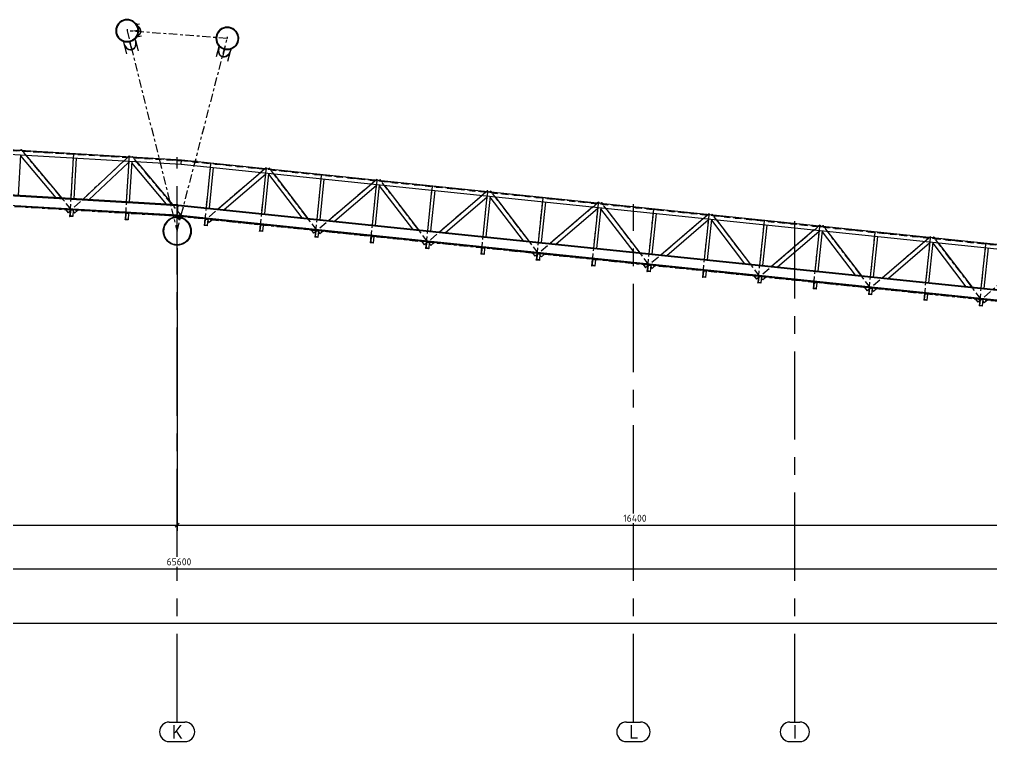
# Model space of a CAD drawing. Header units: millimetres. Extents: x 2368 to 8313, y 7493 to 11698.
# Drawn here: x 5815.9 to 6164.9, y 10291.8 to 10551.5 of the extents above; entities that cross this region are included whole.
import ezdxf

# ---------------------------------------------------------------- set-up
doc = ezdxf.new("R2010")
doc.units = ezdxf.units.MM
for name, pattern in [('CENTER', [50.8, 31.75, -6.35, 6.35, -6.35]), ('XKITLINE00', [0]), ('XKITLINE02', [4, 2, -2]), ('XKITLINE03', [6, 3, -1, 1, -1])]:
    doc.linetypes.add(name, pattern=pattern)
doc.styles.add('ARIAL_NARROW', font='ARIALN.TTF')
doc.styles.add('ISOCPEUR', font='isocpeur.ttf')

msp = doc.modelspace()

# ---------------------------------------------------------------- linework, layer by layer
at = {"color": 8, "linetype": 'XKITLINE00'}
for p, q in [((5853.1996, 10551.2646), (5852.5582, 10550.9626)), ((5853.8832, 10551.4496), (5853.1996, 10551.2646)), ((5853.9241, 10551.2149), (5853.2803, 10551.0407)), ((5854.5882, 10551.5118), (5853.8832, 10551.4496)), ((5854.5882, 10551.2736), (5853.9241, 10551.2149)), ((5855.2932, 10551.4496), (5854.5882, 10551.5118)), ((5855.2522, 10551.2149), (5854.5882, 10551.2736)), ((5855.8961, 10551.0407), (5855.2522, 10551.2149)), ((5855.9768, 10551.2646), (5855.2932, 10551.4496)), ((5856.6182, 10550.9626), (5855.9768, 10551.2646)), ((5850.5898, 10548.1243), (5850.5282, 10547.4125)), ((5850.5282, 10547.971), (5850.5282, 10547.4125)), ((5850.773, 10548.8145), (5850.5898, 10548.1243)), ((5850.8223, 10548.0829), (5850.7642, 10547.4125)), ((5851.0721, 10549.4622), (5850.773, 10548.8145)), ((5850.9948, 10548.733), (5850.8223, 10548.0829)), ((5851.2765, 10549.343), (5850.9948, 10548.733)), ((5851.478, 10550.0475), (5851.0721, 10549.4622)), ((5851.6588, 10549.8943), (5851.2765, 10549.343)), ((5851.9784, 10550.5528), (5851.478, 10550.0475)), ((5852.1301, 10550.3702), (5851.6588, 10549.8943)), ((5852.5582, 10550.9626), (5851.9784, 10550.5528)), ((5852.6762, 10550.7563), (5852.1301, 10550.3702)), ((5853.2803, 10551.0407), (5852.6762, 10550.7563)), ((5856.5002, 10550.7563), (5855.8961, 10551.0407)), ((5857.0462, 10550.3702), (5856.5002, 10550.7563)), ((5857.1979, 10550.5528), (5856.6182, 10550.9626)), ((5857.0462, 10550.3702), (5857.5175, 10549.8943)), ((5857.1979, 10550.5528), (5857.6983, 10550.0475)), ((5857.5175, 10549.8943), (5857.8998, 10549.343)), ((5857.6983, 10550.0475), (5858.1042, 10549.4622)), ((5857.8998, 10549.343), (5858.1816, 10548.733)), ((5858.1042, 10549.4622), (5858.4033, 10548.8145)), ((5858.2259, 10549.6384), (5858.1749, 10549.5837)), ((5858.1749, 10549.5837), (5858.1921, 10549.4305)), ((5858.1816, 10548.733), (5858.3541, 10548.0829)), ((5858.1921, 10549.4305), (5858.2666, 10549.2157)), ((5859.0418, 10549.7597), (5858.2259, 10549.6384)), ((5858.2666, 10549.2157), (5858.2729, 10549.1859)), ((5858.2729, 10549.1859), (5858.282, 10549.1533)), ((5858.282, 10549.1533), (5858.3418, 10548.993)), ((5858.698, 10548.9045), (5858.282, 10549.1533)), ((5858.6174, 10548.8282), (5858.3418, 10548.993)), ((5858.3541, 10548.0829), (5858.4122, 10547.4125)), ((5858.4033, 10548.8145), (5858.5865, 10548.1243)), ((5858.5865, 10548.1243), (5858.6482, 10547.4125)), ((5858.9733, 10548.4848), (5858.6174, 10548.8282)), ((5858.6482, 10547.971), (5858.6482, 10547.4125)), ((5859.071, 10548.5447), (5858.698, 10548.9045)), ((5858.9733, 10548.4848), (5859.2269, 10548.0786)), ((5859.071, 10548.5447), (5859.3367, 10548.1191)), ((5859.2269, 10548.0786), (5859.3655, 10547.63)), ((5859.3367, 10548.1191), (5859.4819, 10547.649)), ((5887.9784, 10547.8003), (5887.478, 10547.295)), ((5888.5582, 10548.2101), (5887.9784, 10547.8003)), ((5888.6762, 10548.0037), (5888.1301, 10547.6177)), ((5889.1996, 10548.5121), (5888.5582, 10548.2101)), ((5889.2803, 10548.2882), (5888.6762, 10548.0037)), ((5889.8832, 10548.697), (5889.1996, 10548.5121)), ((5889.9241, 10548.4624), (5889.2803, 10548.2882)), ((5890.5882, 10548.7593), (5889.8832, 10548.697)), ((5890.5882, 10548.521), (5889.9241, 10548.4624)), ((5891.2932, 10548.697), (5890.5882, 10548.7593)), ((5891.2522, 10548.4624), (5890.5882, 10548.521)), ((5891.8961, 10548.2882), (5891.2522, 10548.4624)), ((5891.9768, 10548.5121), (5891.2932, 10548.697)), ((5892.5002, 10548.0037), (5891.8961, 10548.2882)), ((5892.6182, 10548.2101), (5891.9768, 10548.5121)), ((5893.0462, 10547.6177), (5892.5002, 10548.0037)), ((5893.1979, 10547.8003), (5892.6182, 10548.2101)), ((5893.1979, 10547.8003), (5893.6983, 10547.295)), ((5850.5282, 10547.4125), (5850.5898, 10546.7006)), ((5850.5898, 10546.7006), (5850.773, 10546.0104)), ((5850.7642, 10547.4125), (5850.8223, 10546.742)), ((5850.773, 10546.0104), (5851.0721, 10545.3628)), ((5850.8223, 10546.742), (5850.9948, 10546.0919)), ((5850.9948, 10546.0919), (5851.2765, 10545.4819)), ((5851.0721, 10545.3628), (5851.478, 10544.7774)), ((5851.2765, 10545.4819), (5851.6588, 10544.9306)), ((5851.478, 10544.7774), (5851.9784, 10544.2721)), ((5851.6588, 10544.9306), (5852.1301, 10544.4547)), ((5852.5582, 10543.8623), (5851.9784, 10544.2721)), ((5852.6762, 10544.0687), (5852.1301, 10544.4547)), ((5857.0462, 10544.4547), (5856.5002, 10544.0687)), ((5857.1979, 10544.2721), (5856.6182, 10543.8623)), ((5857.5175, 10544.9306), (5857.0462, 10544.4547)), ((5857.6983, 10544.7774), (5857.1979, 10544.2721)), ((5857.3526, 10544.4023), (5857.3205, 10544.3959)), ((5857.3646, 10544.3949), (5857.3526, 10544.4023)), ((5857.3717, 10544.4005), (5857.3646, 10544.3949)), ((5857.3646, 10544.3949), (5857.5352, 10543.9044)), ((5857.441, 10544.4783), (5857.3717, 10544.4005)), ((5857.4326, 10544.4818), (5857.3833, 10544.4593)), ((5857.441, 10544.4783), (5857.4326, 10544.4818)), ((5857.441, 10544.4783), (5857.6321, 10543.9291)), ((5857.8998, 10545.4819), (5857.5175, 10544.9306)), ((5858.1042, 10545.3628), (5857.6983, 10544.7774)), ((5858.1816, 10546.0919), (5857.8998, 10545.4819)), ((5859.7725, 10545.4408), (5857.9729, 10545.1734)), ((5858.0942, 10545.3351), (5858.0229, 10545.2447)), ((5858.18, 10545.4889), (5858.0942, 10545.3351)), ((5858.368, 10545.4676), (5858.0942, 10545.3351)), ((5858.4033, 10546.0104), (5858.1042, 10545.3628)), ((5858.18, 10545.4889), (5858.1379, 10545.4356)), ((5858.3024, 10545.5482), (5858.18, 10545.4889)), ((5858.3541, 10546.742), (5858.1816, 10546.0919)), ((5858.7222, 10545.8691), (5858.3024, 10545.5482)), ((5858.4122, 10547.4125), (5858.3541, 10546.742)), ((5858.8078, 10545.8039), (5858.368, 10545.4676)), ((5858.5865, 10546.7006), (5858.4033, 10546.0104)), ((5858.6482, 10547.4125), (5858.5865, 10546.7006)), ((5859.0521, 10546.2584), (5858.7222, 10545.8691)), ((5859.1535, 10546.2117), (5858.8078, 10545.8039)), ((5859.2759, 10546.6965), (5859.0521, 10546.2584)), ((5859.388, 10546.6708), (5859.1535, 10546.2117)), ((5859.3821, 10547.1614), (5859.2759, 10546.6965)), ((5859.3655, 10547.63), (5859.3821, 10547.1614)), ((5859.4993, 10547.158), (5859.388, 10546.6708)), ((5859.4819, 10547.649), (5859.4993, 10547.158)), ((5886.5898, 10545.3719), (5886.5282, 10544.6601)), ((5886.5282, 10545.217), (5886.5282, 10544.6601)), ((5886.5282, 10544.6601), (5886.5898, 10543.9483)), ((5886.773, 10546.0621), (5886.5898, 10545.3719)), ((5886.8223, 10545.3306), (5886.7642, 10544.6601)), ((5886.7642, 10544.6601), (5886.8223, 10543.9897)), ((5887.0721, 10546.7097), (5886.773, 10546.0621)), ((5886.9948, 10545.9806), (5886.8223, 10545.3306)), ((5887.2765, 10546.5906), (5886.9948, 10545.9806)), ((5887.478, 10547.295), (5887.0721, 10546.7097)), ((5887.6588, 10547.1419), (5887.2765, 10546.5906)), ((5888.1301, 10547.6177), (5887.6588, 10547.1419)), ((5893.0462, 10547.6177), (5893.5175, 10547.1419)), ((5893.5175, 10547.1419), (5893.8998, 10546.5906)), ((5893.6983, 10547.295), (5894.1042, 10546.7097)), ((5893.8998, 10546.5906), (5894.1816, 10545.9806)), ((5894.1042, 10546.7097), (5894.4033, 10546.0621)), ((5894.1816, 10545.9806), (5894.3541, 10545.3306)), ((5894.3541, 10545.3306), (5894.4122, 10544.6601)), ((5894.4122, 10544.6601), (5894.3541, 10543.9897)), ((5894.4033, 10546.0621), (5894.5865, 10545.3719)), ((5894.5865, 10545.3719), (5894.6482, 10544.6601)), ((5894.6482, 10544.6601), (5894.5865, 10543.9483)), ((5894.6482, 10545.217), (5894.6482, 10544.6601)), ((5853.1996, 10543.5603), (5852.5582, 10543.8623)), ((5853.2803, 10543.7842), (5852.6762, 10544.0687)), ((5853.8832, 10543.3754), (5853.1996, 10543.5603)), ((5853.3106, 10543.5302), (5853.2719, 10543.5233)), ((5853.379, 10543.4797), (5853.2719, 10543.5233)), ((5853.2719, 10543.5233), (5853.2719, 10543.5134)), ((5853.2719, 10543.5134), (5853.3875, 10542.848)), ((5853.9241, 10543.61), (5853.2803, 10543.7842)), ((5853.379, 10543.4797), (5853.4844, 10542.8727)), ((5853.3966, 10543.4856), (5853.3807, 10543.4827)), ((5853.3875, 10542.848), (5854.3601, 10539.1591)), ((5853.3875, 10542.848), (5853.6096, 10542.2096)), ((5853.4299, 10543.498), (5853.3966, 10543.4856)), ((5853.4844, 10542.8727), (5853.6963, 10542.2634)), ((5853.6096, 10542.2096), (5853.9269, 10541.6304)), ((5853.6963, 10542.2634), (5853.9992, 10541.7107)), ((5854.5882, 10543.3131), (5853.8832, 10543.3754)), ((5854.5882, 10543.5514), (5853.9241, 10543.61)), ((5853.9269, 10541.6304), (5854.3236, 10541.1393)), ((5853.9992, 10541.7107), (5854.3777, 10541.242)), ((5854.7797, 10540.761), (5854.3236, 10541.1393)), ((5854.8131, 10540.881), (5854.3777, 10541.242)), ((5855.2522, 10543.61), (5854.5882, 10543.5514)), ((5855.2932, 10543.3754), (5854.5882, 10543.3131)), ((5855.2725, 10540.5145), (5854.7797, 10540.761)), ((5855.2834, 10540.6457), (5854.8131, 10540.881)), ((5855.8961, 10543.7842), (5855.2522, 10543.61)), ((5855.9768, 10543.5603), (5855.2932, 10543.3754)), ((5856.5002, 10544.0687), (5855.8961, 10543.7842)), ((5856.6182, 10543.8623), (5855.9768, 10543.5603)), ((5856.6664, 10540.7775), (5856.2338, 10540.5926)), ((5857.0409, 10541.0933), (5856.6664, 10540.7775)), ((5857.1142, 10540.9835), (5856.7217, 10540.6526)), ((5857.3387, 10541.5242), (5857.0409, 10541.0933)), ((5857.4262, 10541.435), (5857.1142, 10540.9835)), ((5857.5447, 10542.0486), (5857.3387, 10541.5242)), ((5857.6421, 10541.9845), (5857.4262, 10541.435)), ((5857.5352, 10543.9044), (5857.6455, 10543.2693)), ((5857.6487, 10542.6402), (5857.5447, 10542.0486)), ((5857.6321, 10543.9291), (5857.7477, 10543.2636)), ((5857.6321, 10543.9291), (5858.6047, 10540.2402)), ((5857.7511, 10542.6044), (5857.6421, 10541.9845)), ((5857.6455, 10543.2693), (5857.6487, 10542.6402)), ((5857.7477, 10543.2636), (5857.7511, 10542.6044)), ((5886.5898, 10543.9483), (5886.773, 10543.2581)), ((5887.6377, 10541.6357), (5886.6651, 10538.1091)), ((5886.773, 10543.2581), (5887.0721, 10542.6106)), ((5886.8223, 10543.9897), (5886.9948, 10543.3396)), ((5886.9948, 10543.3396), (5887.2765, 10542.7297)), ((5887.0721, 10542.6106), (5887.478, 10542.0252)), ((5887.2765, 10542.7297), (5887.6588, 10542.1784)), ((5887.4701, 10540.9927), (5887.4127, 10540.3395)), ((5887.6377, 10541.6357), (5887.4701, 10540.9927)), ((5887.478, 10542.0252), (5887.9784, 10541.52)), ((5887.5704, 10540.9835), (5887.5157, 10540.3601)), ((5887.7303, 10541.5972), (5887.5704, 10540.9835)), ((5887.6965, 10541.7669), (5887.6377, 10541.6357)), ((5887.6588, 10542.1784), (5888.1301, 10541.7025)), ((5887.6965, 10541.7669), (5887.7692, 10541.6839)), ((5887.741, 10541.7597), (5887.6965, 10541.7669)), ((5887.7692, 10541.6839), (5887.7303, 10541.5972)), ((5887.7786, 10541.6823), (5887.7692, 10541.6839)), ((5887.8148, 10541.6852), (5887.7786, 10541.6823)), ((5888.5582, 10541.1102), (5887.9784, 10541.52)), ((5888.6762, 10541.3165), (5888.1301, 10541.7025)), ((5889.1996, 10540.8082), (5888.5582, 10541.1102)), ((5889.2803, 10541.0321), (5888.6762, 10541.3165)), ((5889.8832, 10540.6232), (5889.1996, 10540.8082)), ((5889.9241, 10540.8579), (5889.2803, 10541.0321)), ((5890.5882, 10540.7993), (5889.9241, 10540.8579)), ((5891.2522, 10540.8579), (5890.5882, 10540.7993)), ((5891.8961, 10541.0321), (5891.2522, 10540.8579)), ((5891.9768, 10540.8082), (5891.2932, 10540.6232)), ((5891.7455, 10540.7345), (5891.7339, 10540.7425)), ((5891.8783, 10540.7627), (5891.7735, 10540.7211)), ((5891.8783, 10540.7627), (5891.8532, 10540.7747)), ((5891.8783, 10540.7627), (5891.863, 10540.5886)), ((5892.5002, 10541.3165), (5891.8961, 10541.0321)), ((5892.6182, 10541.1102), (5891.9768, 10540.8082)), ((5893.0462, 10541.7025), (5892.5002, 10541.3165)), ((5893.1979, 10541.52), (5892.6182, 10541.1102)), ((5893.5175, 10542.1784), (5893.0462, 10541.7025)), ((5893.6983, 10542.0252), (5893.1979, 10541.52)), ((5893.8998, 10542.7297), (5893.5175, 10542.1784)), ((5894.1042, 10542.6106), (5893.6983, 10542.0252)), ((5894.1816, 10543.3396), (5893.8998, 10542.7297)), ((5894.4033, 10543.2581), (5894.1042, 10542.6106)), ((5894.3541, 10543.9897), (5894.1816, 10543.3396)), ((5894.5865, 10543.9483), (5894.4033, 10543.2581)), ((5855.7772, 10540.412), (5855.2725, 10540.5145)), ((5855.765, 10540.5479), (5855.2834, 10540.6457)), ((5856.2338, 10540.5926), (5855.765, 10540.5479)), ((5856.2685, 10540.4589), (5855.7772, 10540.412)), ((5856.7217, 10540.6526), (5856.2685, 10540.4589)), ((5887.4127, 10540.3395), (5887.4684, 10539.7089)), ((5887.4684, 10539.7089), (5887.6342, 10539.1326)), ((5887.5157, 10540.3601), (5887.5687, 10539.7583)), ((5887.5687, 10539.7583), (5887.727, 10539.2083)), ((5887.6342, 10539.1326), (5887.902, 10538.6394)), ((5887.727, 10539.2083), (5887.9826, 10538.7376)), ((5887.902, 10538.6394), (5888.2582, 10538.2541)), ((5887.9826, 10538.7376), (5888.3225, 10538.3699)), ((5888.6851, 10537.996), (5888.2582, 10538.2541)), ((5888.7299, 10538.1236), (5888.3225, 10538.3699)), ((5889.1612, 10537.878), (5888.6851, 10537.996)), ((5889.1842, 10538.011), (5888.7299, 10538.1236)), ((5889.6626, 10537.906), (5889.1612, 10537.878)), ((5889.6628, 10538.0378), (5889.1842, 10538.011)), ((5890.1642, 10538.0787), (5889.6626, 10537.906)), ((5890.1415, 10538.2026), (5889.6628, 10538.0378)), ((5890.5882, 10540.561), (5889.8832, 10540.6232)), ((5890.5964, 10538.4972), (5890.1415, 10538.2026)), ((5890.6409, 10538.3874), (5890.1642, 10538.0787)), ((5891.2932, 10540.6232), (5890.5882, 10540.561)), ((5891.0047, 10538.9068), (5890.5964, 10538.4972)), ((5891.0687, 10538.8166), (5890.6409, 10538.3874)), ((5891.6954, 10539.9455), (5890.7228, 10536.4188)), ((5891.3458, 10539.4108), (5891.0047, 10538.9068)), ((5891.4262, 10539.3448), (5891.0687, 10538.8166)), ((5891.6028, 10539.9841), (5891.3458, 10539.4108)), ((5891.6954, 10539.9455), (5891.4262, 10539.3448)), ((5891.7627, 10540.5978), (5891.6028, 10539.9841)), ((5891.863, 10540.5886), (5891.6954, 10539.9455)), ((5891.7735, 10540.7211), (5891.7455, 10540.7345)), ((5891.7735, 10540.7211), (5891.7627, 10540.5978)), ((5868.4784, 10478.3897), (5868.0619, 10477.7035)), ((5868.6693, 10478.2496), (5868.2721, 10477.5953)), ((5868.9961, 10479.0017), (5868.4784, 10478.3897)), ((5869.1629, 10478.8332), (5868.6693, 10478.2496)), ((5869.6022, 10479.5244), (5868.9961, 10479.0017)), ((5869.7409, 10479.3316), (5869.1629, 10478.8332)), ((5870.2819, 10479.9449), (5869.6022, 10479.5244)), ((5870.389, 10479.7326), (5869.7409, 10479.3316)), ((5871.0184, 10480.2529), (5870.2819, 10479.9449)), ((5871.0913, 10480.0263), (5870.389, 10479.7326)), ((5871.7935, 10480.4408), (5871.0184, 10480.2529)), ((5871.8304, 10480.2055), (5871.0913, 10480.0263)), ((5872.5882, 10480.504), (5871.7935, 10480.4408)), ((5872.5882, 10480.2657), (5871.8304, 10480.2055)), ((5873.3829, 10480.4408), (5872.5882, 10480.504)), ((5873.3459, 10480.2055), (5872.5882, 10480.2657)), ((5874.085, 10480.0263), (5873.3459, 10480.2055)), ((5874.158, 10480.2529), (5873.3829, 10480.4408)), ((5874.7873, 10479.7326), (5874.085, 10480.0263)), ((5874.8944, 10479.9449), (5874.158, 10480.2529)), ((5875.4354, 10479.3316), (5874.7873, 10479.7326)), ((5875.5741, 10479.5244), (5874.8944, 10479.9449)), ((5876.0134, 10478.8332), (5875.4354, 10479.3316)), ((5876.1803, 10479.0017), (5875.5741, 10479.5244)), ((5876.0134, 10478.8332), (5876.507, 10478.2496)), ((5876.1803, 10479.0017), (5876.698, 10478.3897)), ((5876.507, 10478.2496), (5876.9042, 10477.5953)), ((5876.698, 10478.3897), (5877.1145, 10477.7035)), ((5867.5707, 10476.1773), (5867.5082, 10475.3749)), ((5867.5082, 10475.9323), (5867.5082, 10475.3749)), ((5867.5082, 10475.3749), (5867.5707, 10474.5725)), ((5867.7568, 10476.9599), (5867.5707, 10476.1773)), ((5867.5707, 10474.5725), (5867.7568, 10473.7899)), ((5867.8038, 10476.14), (5867.7442, 10475.3749)), ((5867.7442, 10475.3749), (5867.8038, 10474.6098)), ((5868.0619, 10477.7035), (5867.7568, 10476.9599)), ((5867.9812, 10476.8862), (5867.8038, 10476.14)), ((5867.8038, 10474.6098), (5867.9812, 10473.8636)), ((5868.2721, 10477.5953), (5867.9812, 10476.8862)), ((5876.9042, 10477.5953), (5877.1951, 10476.8862)), ((5877.1145, 10477.7035), (5877.4195, 10476.9599)), ((5877.1951, 10476.8862), (5877.3725, 10476.14)), ((5877.3725, 10474.6098), (5877.1951, 10473.8636)), ((5877.3725, 10476.14), (5877.4322, 10475.3749)), ((5877.4322, 10475.3749), (5877.3725, 10474.6098)), ((5877.4195, 10476.9599), (5877.6056, 10476.1773)), ((5877.6056, 10474.5725), (5877.4195, 10473.7899)), ((5877.6056, 10476.1773), (5877.6682, 10475.3749)), ((5877.6682, 10475.3749), (5877.6056, 10474.5725)), ((5877.6682, 10475.9323), (5877.6682, 10475.3749)), ((5867.7568, 10473.7899), (5868.0619, 10473.0463)), ((5867.9812, 10473.8636), (5868.2721, 10473.1545)), ((5868.0619, 10473.0463), (5868.4784, 10472.3601)), ((5868.2721, 10473.1545), (5868.6693, 10472.5001)), ((5868.4784, 10472.3601), (5868.9961, 10471.7481)), ((5868.6693, 10472.5001), (5869.1629, 10471.9166)), ((5869.6022, 10471.2254), (5868.9961, 10471.7481)), ((5869.7409, 10471.4181), (5869.1629, 10471.9166)), ((5870.2819, 10470.8048), (5869.6022, 10471.2254)), ((5870.389, 10471.0172), (5869.7409, 10471.4181)), ((5871.0913, 10470.7235), (5870.389, 10471.0172)), ((5874.7873, 10471.0172), (5874.085, 10470.7235)), ((5875.4354, 10471.4181), (5874.7873, 10471.0172)), ((5875.5741, 10471.2254), (5874.8944, 10470.8048)), ((5876.0134, 10471.9166), (5875.4354, 10471.4181)), ((5876.1803, 10471.7481), (5875.5741, 10471.2254)), ((5876.507, 10472.5001), (5876.0134, 10471.9166)), ((5876.698, 10472.3601), (5876.1803, 10471.7481)), ((5876.9042, 10473.1545), (5876.507, 10472.5001)), ((5877.1145, 10473.0463), (5876.698, 10472.3601)), ((5877.1951, 10473.8636), (5876.9042, 10473.1545)), ((5877.4195, 10473.7899), (5877.1145, 10473.0463)), ((5871.0184, 10470.4968), (5870.2819, 10470.8048)), ((5871.7935, 10470.309), (5871.0184, 10470.4968)), ((5871.8304, 10470.5443), (5871.0913, 10470.7235)), ((5872.5882, 10470.2458), (5871.7935, 10470.309)), ((5872.5882, 10470.4841), (5871.8304, 10470.5443)), ((5873.3459, 10470.5443), (5872.5882, 10470.4841)), ((5873.3829, 10470.309), (5872.5882, 10470.2458)), ((5874.085, 10470.7235), (5873.3459, 10470.5443)), ((5874.158, 10470.4968), (5873.3829, 10470.309)), ((5874.8944, 10470.8048), (5874.158, 10470.4968))]:
    msp.add_line(p, q, dxfattribs=at)
at = {"color": 7, "linetype": 'XKITLINE00'}
for p, q in [((5855.3291, 10551.4398), (5855.1162, 10551.2269)), ((5859.2676, 10548.2297), (5859.1785, 10548.1562)), ((5891.1159, 10548.4744), (5891.3289, 10548.6874)), ((5850.807, 10546.9178), (5850.5898, 10546.7006)), ((5850.5898, 10546.7006), (5850.5898, 10546.7006)), ((5858.8824, 10545.892), (5858.368, 10545.4676)), ((5858.368, 10545.4676), (5858.368, 10545.4676)), ((5853.3848, 10543.4464), (5853.2719, 10543.5134)), ((5853.2719, 10543.5134), (5853.2719, 10543.5134)), ((5857.2355, 10541.1591), (5857.1297, 10541.2219)), ((5886.5898, 10543.9483), (5886.807, 10544.1655)), ((5886.5898, 10543.9483), (5886.5898, 10543.9483)), ((5887.6101, 10539.6144), (5887.4684, 10539.7089)), ((5887.4684, 10539.7089), (5887.4684, 10539.7089)), ((5889.9995, 10538.0221), (5889.8693, 10538.1089)), ((5874.2096, 10500.8927), (5545.371, 10520.3372)), ((5545.3115, 10518.8381), (5874.0879, 10499.3973)), ((5872.808, 10484.4998), (5544.808, 10503.8953)), ((5872.8143, 10484.606), (5544.8143, 10504.0015)), ((5872.8243, 10484.7757), (5544.8243, 10504.1712)), ((5816.3469, 10502.8115), (5815.4809, 10488.1666)), ((5816.5602, 10504.6805), (5816.1368, 10504.3266)), ((5816.3264, 10502.4654), (5828.9441, 10487.3705)), ((5816.5602, 10504.6805), (5816.8934, 10504.2818)), ((5818.2148, 10502.7011), (5831.1379, 10487.2407)), ((5855.33, 10502.3903), (5854.9472, 10502.0317)), ((5855.33, 10502.3903), (5855.7081, 10501.9867)), ((5872.5982, 10480.9524), (5544.5982, 10500.3479)), ((5872.6045, 10481.0586), (5544.6045, 10500.4541)), ((5835.2139, 10501.6959), (5834.3479, 10487.0509)), ((5836.312, 10501.631), (5835.446, 10486.986)), ((5853.4385, 10500.6183), (5838.6834, 10486.7946)), ((5855.1504, 10500.0296), (5840.8846, 10486.6644)), ((5855.1791, 10500.5154), (5854.3131, 10485.8703)), ((5856.2772, 10500.4504), (5855.4112, 10485.8054)), ((5856.2471, 10499.9417), (5868.7065, 10485.0192)), ((5856.4917, 10502.1452), (5856.2626, 10501.9539)), ((5856.4917, 10502.1452), (5856.6716, 10501.9297)), ((5857.9913, 10500.3491), (5870.8991, 10484.8896)), ((5874.0879, 10499.3973), (5874.2096, 10500.8927)), ((5874.0879, 10499.3973), (5874.2096, 10500.8927)), ((5874.0879, 10499.3973), (6202.9406, 10465.2744)), ((6203.1312, 10466.7627), (5874.2096, 10500.8927)), ((5884.4904, 10498.3179), (5882.9763, 10483.7262)), ((5885.5845, 10498.2043), (5884.0705, 10483.6127)), ((5902.6494, 10496.4336), (5887.2967, 10483.2779)), ((5904.3334, 10495.7696), (5889.49, 10483.0503)), ((5904.3836, 10496.2537), (5902.8695, 10481.662)), ((5905.4777, 10496.1402), (5903.9637, 10481.5485)), ((5904.6174, 10498.1201), (5904.2192, 10497.7788)), ((5904.6174, 10498.1201), (5904.9773, 10497.7001)), ((5905.7737, 10497.9978), (5905.3351, 10497.663)), ((5905.4419, 10495.7952), (5917.3779, 10480.1565)), ((5905.7737, 10497.9978), (5906.0889, 10497.5848)), ((5907.3389, 10495.947), (5919.5638, 10479.9297)), ((5924.2768, 10494.1895), (5922.7627, 10479.5977)), ((5925.3709, 10494.076), (5923.8568, 10479.4842)), ((5942.4358, 10492.3053), (5927.083, 10479.1494)), ((5944.1701, 10492.1253), (5942.656, 10477.5335)), ((5945.2642, 10492.0118), (5943.7501, 10477.42)), ((5944.4039, 10493.9917), (5944.0056, 10493.6504)), ((5944.4039, 10493.9917), (5944.7637, 10493.5718)), ((5945.5602, 10493.8694), (5945.1216, 10493.5346)), ((5945.5602, 10493.8694), (5945.8753, 10493.4564)), ((5944.1198, 10491.6412), (5929.2764, 10478.9219)), ((5945.2284, 10491.6669), (5957.1644, 10476.028)), ((5947.1253, 10491.8187), (5959.3503, 10475.8012)), ((5964.0633, 10490.0611), (5962.5492, 10475.4693)), ((5965.1574, 10489.9476), (5963.6433, 10475.3557)), ((5984.1903, 10489.8633), (5983.7921, 10489.5221)), ((5984.1903, 10489.8633), (5984.5502, 10489.4434)), ((5985.3466, 10489.741), (5984.908, 10489.4063)), ((5985.3466, 10489.741), (5985.6618, 10489.328)), ((5982.2223, 10488.1769), (5966.8693, 10475.021)), ((5983.9063, 10487.5129), (5969.0627, 10474.7934)), ((5983.9565, 10487.9969), (5982.4424, 10473.405)), ((5985.0507, 10487.8834), (5983.5365, 10473.2915)), ((5985.0149, 10487.5385), (5996.951, 10471.8995)), ((5986.9118, 10487.6903), (5999.1369, 10471.6727)), ((6003.8497, 10485.9328), (6002.3356, 10471.3408)), ((6004.9438, 10485.8192), (6003.4297, 10471.2272)), ((6023.9768, 10485.735), (6023.5785, 10485.3937)), ((6023.9768, 10485.735), (6024.3367, 10485.315)), ((6025.1331, 10485.6127), (6024.6944, 10485.2779)), ((6025.1331, 10485.6127), (6025.4483, 10485.1997)), ((5834.1118, 10483.0579), (5815.2448, 10484.1736)), ((5832.4677, 10483.1551), (5833.4333, 10482)), ((5834.0813, 10482.5416), (5833.4333, 10482)), ((5834.1119, 10483.0586), (5833.9702, 10480.6628)), ((5834.1553, 10481.4218), (5834.0073, 10481.2904)), ((5834.1544, 10483.0561), (5834.1094, 10483.016)), ((5835.2099, 10482.9936), (5834.1119, 10483.0586)), ((5834.2391, 10482.8379), (5834.1225, 10480.8669)), ((5835.2019, 10482.8579), (5834.2391, 10482.8379)), ((5835.2019, 10482.8579), (5835.0763, 10480.7336)), ((5835.1792, 10482.473), (5835.7549, 10481.8585)), ((5835.2099, 10482.9936), (5835.2019, 10482.8579)), ((5854.077, 10481.8773), (5835.2099, 10482.993)), ((5836.8616, 10482.8953), (5835.7549, 10481.8585)), ((5854.0771, 10481.878), (5853.9354, 10479.4822)), ((5854.1196, 10481.8755), (5854.0745, 10481.8355)), ((5855.1751, 10481.8131), (5854.0771, 10481.878)), ((5854.2043, 10481.6573), (5854.0877, 10479.6864)), ((5855.1671, 10481.6773), (5854.2043, 10481.6573)), ((5855.1671, 10481.6773), (5855.0415, 10479.553)), ((5855.1751, 10481.8131), (5855.1671, 10481.6773)), ((5872.5882, 10480.7827), (5855.1751, 10481.8124)), ((5872.5882, 10480.7827), (5873.001, 10484.7613)), ((5872.5882, 10480.7827), (5872.808, 10484.4998)), ((5872.7033, 10482.7288), (5872.7805, 10482.6363)), ((5872.808, 10484.4998), (5872.8243, 10484.7757)), ((6200.9725, 10450.4511), (5872.9725, 10484.4864)), ((6200.9835, 10450.5569), (5872.9835, 10484.5922)), ((6201.001, 10450.726), (5873.001, 10484.7613)), ((6022.0087, 10484.0485), (6006.6557, 10470.8925)), ((6023.6928, 10483.3845), (6008.849, 10470.6649)), ((6023.743, 10483.8686), (6022.2289, 10469.2765)), ((6024.8371, 10483.755), (6023.323, 10469.163)), ((6024.8013, 10483.4101), (6036.7376, 10467.771)), ((6026.6983, 10483.5619), (6038.9235, 10467.5442)), ((6043.6362, 10481.8044), (6042.1221, 10467.2123)), ((6044.7303, 10481.6908), (6043.2162, 10467.0988)), ((6063.7633, 10481.6066), (6063.365, 10481.2653)), ((6063.7633, 10481.6066), (6064.1231, 10481.1866)), ((6064.9195, 10481.4843), (6064.4809, 10481.1495)), ((6064.9195, 10481.4843), (6065.2347, 10481.0713)), ((5835.0683, 10480.5978), (5833.9702, 10480.6628)), ((5835.0763, 10480.7336), (5834.1225, 10480.8669)), ((5835.0763, 10480.7336), (5835.0683, 10480.5978)), ((5855.0335, 10479.4173), (5853.9354, 10479.4822)), ((5854.1205, 10480.2413), (5853.9725, 10480.1098)), ((5855.0415, 10479.553), (5854.0877, 10479.6864)), ((5855.0415, 10479.553), (5855.0335, 10479.4173)), ((5882.5635, 10479.7476), (5872.5882, 10480.7827)), ((6200.6057, 10446.9165), (5872.6057, 10480.9518)), ((6200.6167, 10447.0223), (5872.6167, 10481.0576)), ((5872.6816, 10480.2583), (5873.3521, 10479.4552)), ((5873.2141, 10480.216), (5873.4281, 10480.4299)), ((5873.4281, 10480.4299), (5873.2141, 10480.216)), ((5874.0471, 10480.0355), (5873.3521, 10479.4552)), ((5874.4932, 10480.585), (5874.5271, 10480.5444)), ((5882.5635, 10479.7476), (5882.3158, 10477.3604)), ((5882.5344, 10478.1106), (5882.3807, 10477.9858)), ((5882.6808, 10479.5215), (5882.477, 10477.5576)), ((5882.6059, 10479.7432), (5882.5591, 10479.7052)), ((5883.6576, 10479.6341), (5882.5635, 10479.7476)), ((5883.6436, 10479.4988), (5882.6808, 10479.5215)), ((5883.6436, 10479.4988), (5883.424, 10477.3822)), ((5883.6038, 10479.1153), (5884.1517, 10478.4759)), ((5883.6576, 10479.6341), (5883.6436, 10479.4988)), ((5902.4567, 10477.6833), (5883.6576, 10479.6341)), ((5885.3039, 10479.4632), (5884.1517, 10478.4759)), ((6061.7952, 10479.9201), (6046.442, 10466.764)), ((6063.4792, 10479.2561), (6048.6353, 10466.5364)), ((6063.5294, 10479.7402), (6062.0153, 10465.148)), ((6064.6236, 10479.6267), (6063.1094, 10465.0345)), ((6064.5878, 10479.2818), (6076.5241, 10463.6425)), ((6066.4847, 10479.4335), (6078.71, 10463.4157)), ((5867.5707, 10474.5725), (5867.7896, 10474.7915)), ((5867.5707, 10474.5725), (5867.5707, 10474.5725)), ((5883.4099, 10477.2469), (5882.3158, 10477.3604)), ((5883.424, 10477.3822), (5882.477, 10477.5576)), ((5883.424, 10477.3822), (5883.4099, 10477.2469)), ((5902.4567, 10477.6834), (5902.209, 10475.2962)), ((5903.3031, 10475.1827), (5902.209, 10475.2962)), ((5902.4276, 10476.0464), (5902.2739, 10475.9216)), ((5902.574, 10477.4573), (5902.3702, 10475.4935)), ((5903.3171, 10475.318), (5902.3702, 10475.4935)), ((5902.4991, 10477.679), (5902.4523, 10477.641)), ((5903.5508, 10477.5699), (5902.4567, 10477.6834)), ((5903.5368, 10477.4346), (5902.574, 10477.4573)), ((5903.3171, 10475.318), (5903.3031, 10475.1827)), ((5903.5368, 10477.4346), (5903.3172, 10475.318)), ((5903.5508, 10477.5699), (5903.5368, 10477.4346)), ((5922.3499, 10475.6191), (5903.5508, 10477.5698)), ((5920.7112, 10475.7891), (5921.6251, 10474.5917)), ((5922.2965, 10475.1042), (5921.6251, 10474.5917)), ((5922.3499, 10475.6192), (5922.1022, 10473.2321)), ((5922.4672, 10475.3931), (5922.2634, 10473.4293)), ((5922.3923, 10475.6148), (5922.3455, 10475.5769)), ((5923.444, 10475.5057), (5922.3499, 10475.6192)), ((5923.43, 10475.3704), (5922.4672, 10475.3931)), ((5923.43, 10475.3704), (5923.2104, 10473.2538)), ((5923.3902, 10474.987), (5923.9381, 10474.3475)), ((5923.444, 10475.5057), (5923.43, 10475.3704)), ((5942.2431, 10473.5549), (5923.444, 10475.5056)), ((5925.0902, 10475.3348), (5923.9381, 10474.3475)), ((6083.4226, 10477.676), (6081.9085, 10463.0838)), ((6084.5168, 10477.5625), (6083.0026, 10462.9703)), ((6101.5816, 10475.7918), (6086.2283, 10462.6355)), ((6103.2657, 10475.1278), (6088.4217, 10462.4079)), ((6103.3159, 10475.6118), (6101.8018, 10461.0195)), ((6104.41, 10475.4983), (6102.8959, 10460.906)), ((6103.5497, 10477.4782), (6103.1514, 10477.1369)), ((6103.5497, 10477.4782), (6103.9096, 10477.0583)), ((6104.706, 10477.3559), (6104.2673, 10477.0211)), ((6104.3742, 10475.1534), (6116.3107, 10459.514)), ((6104.706, 10477.3559), (6105.0212, 10476.9429)), ((6106.2712, 10475.3052), (6118.4966, 10459.2872)), ((5923.1963, 10473.1185), (5922.1022, 10473.2321)), ((5922.3208, 10473.9822), (5922.1671, 10473.8574)), ((5923.2103, 10473.2538), (5922.2634, 10473.4293)), ((5923.2103, 10473.2538), (5923.1963, 10473.1185)), ((5942.2431, 10473.5551), (5941.9954, 10471.1679)), ((5943.0896, 10471.0543), (5941.9954, 10471.1679)), ((5942.214, 10471.918), (5942.0603, 10471.7932)), ((5942.3604, 10473.3289), (5942.1567, 10471.3651)), ((5943.1036, 10471.1896), (5942.1567, 10471.3651)), ((5942.2855, 10473.5507), (5942.2387, 10473.5127)), ((5943.3373, 10473.4415), (5942.2431, 10473.5551)), ((5943.3232, 10473.3063), (5942.3604, 10473.3289)), ((5943.1036, 10471.1896), (5943.0896, 10471.0543)), ((5943.3233, 10473.3063), (5943.1036, 10471.1896)), ((5943.3373, 10473.4415), (5943.3232, 10473.3063)), ((5962.1363, 10471.4906), (5943.3373, 10473.4413)), ((5960.4977, 10471.6607), (5961.4115, 10470.4634)), ((5962.0829, 10470.9758), (5961.4115, 10470.4634)), ((5962.1363, 10471.4909), (5961.8886, 10469.1037)), ((5962.2536, 10471.2648), (5962.0499, 10469.3009)), ((5962.1787, 10471.4865), (5962.1319, 10471.4485)), ((5963.2305, 10471.3773), (5962.1363, 10471.4909)), ((5963.2164, 10471.2421), (5962.2536, 10471.2648)), ((5963.2164, 10471.2421), (5962.9968, 10469.1254)), ((5963.2305, 10471.3773), (5963.2164, 10471.2421)), ((5982.0296, 10469.4264), (5963.2304, 10471.3771)), ((5964.8766, 10471.2063), (5963.7246, 10470.2192)), ((6123.2091, 10473.5476), (6121.6949, 10458.9553)), ((6124.3032, 10473.4341), (6122.7891, 10458.8418)), ((6141.3681, 10471.6634), (6126.0147, 10458.5071)), ((6143.0521, 10470.9994), (6128.208, 10458.2795)), ((6143.1024, 10471.4834), (6141.5882, 10456.8911)), ((6144.1965, 10471.3699), (6142.6823, 10456.7775)), ((6143.3362, 10473.3499), (6142.9379, 10473.0086)), ((6143.3362, 10473.3499), (6143.6961, 10472.9299)), ((6144.4924, 10473.2276), (6144.0538, 10472.8928)), ((6144.1607, 10471.025), (6156.0972, 10455.3855)), ((6144.4924, 10473.2276), (6144.8077, 10472.8145)), ((6146.0577, 10471.1768), (6158.2831, 10455.1587)), ((5962.9828, 10468.9902), (5961.8886, 10469.1037)), ((5962.1072, 10469.8538), (5961.9535, 10469.729)), ((5962.9968, 10469.1254), (5962.0499, 10469.3009)), ((5962.9968, 10469.1254), (5962.9828, 10468.9902)), ((5963.1767, 10470.8586), (5963.7246, 10470.2192)), ((5982.0296, 10469.4267), (5981.7819, 10467.0395)), ((5982.0005, 10467.7897), (5981.8468, 10467.6649)), ((5982.1469, 10469.2006), (5981.9431, 10467.2367)), ((5982.072, 10469.4223), (5982.0252, 10469.3843)), ((5983.1237, 10469.3132), (5982.0296, 10469.4267)), ((5983.1097, 10469.1779), (5982.1469, 10469.2006)), ((5983.1097, 10469.1779), (5982.8901, 10467.0613)), ((5983.1237, 10469.3132), (5983.1097, 10469.1779)), ((6001.9228, 10467.3621), (5983.1237, 10469.3128)), ((6000.2843, 10467.5322), (6001.198, 10466.335)), ((6162.9955, 10469.4193), (6161.4814, 10454.8268)), ((6164.0897, 10469.3057), (6162.5755, 10454.7133)), ((5982.876, 10466.926), (5981.7819, 10467.0395)), ((5982.8901, 10467.0613), (5981.9431, 10467.2367)), ((5982.8901, 10467.0613), (5982.876, 10466.926)), ((6001.8694, 10466.8474), (6001.198, 10466.335)), ((6001.9228, 10467.3625), (6001.6751, 10464.9753)), ((6002.7692, 10464.8618), (6001.6751, 10464.9753)), ((6001.8937, 10465.7255), (6001.74, 10465.6007)), ((6002.0401, 10467.1364), (6001.8363, 10465.1725)), ((6002.7833, 10464.9971), (6001.8363, 10465.1725)), ((6001.9652, 10467.3581), (6001.9184, 10467.3201)), ((6003.0169, 10467.249), (6001.9228, 10467.3625)), ((6003.0029, 10467.1137), (6002.0401, 10467.1364)), ((6002.7833, 10464.9971), (6002.7692, 10464.8618)), ((6003.0029, 10467.1137), (6002.7833, 10464.9971)), ((6002.9631, 10466.7303), (6003.5111, 10466.0908)), ((6003.0169, 10467.249), (6003.0029, 10467.1137)), ((6021.816, 10465.2979), (6003.0169, 10467.2486)), ((6004.6629, 10467.0778), (6003.5111, 10466.0908)), ((6021.8161, 10465.2983), (6021.5684, 10462.9111)), ((6021.9334, 10465.0722), (6021.7296, 10463.1084)), ((6021.8584, 10465.2939), (6021.8117, 10465.256)), ((6022.9102, 10465.1848), (6021.8161, 10465.2983)), ((6022.8962, 10465.0495), (6021.9334, 10465.0722)), ((6022.8962, 10465.0495), (6022.6765, 10462.9329)), ((6022.9102, 10465.1848), (6022.8962, 10465.0495)), ((6041.7092, 10463.2336), (6022.9101, 10465.1844)), ((6022.6625, 10462.7976), (6021.5684, 10462.9111)), ((6021.7869, 10463.6613), (6021.6332, 10463.5365)), ((6022.6765, 10462.9329), (6021.7296, 10463.1084)), ((6022.6765, 10462.9329), (6022.6625, 10462.7976)), ((6040.0709, 10463.4037), (6040.9845, 10462.2066)), ((6041.6558, 10462.7191), (6040.9845, 10462.2066)), ((6041.7093, 10463.2341), (6041.4616, 10460.847)), ((6042.5557, 10460.7334), (6041.4616, 10460.847)), ((6041.6801, 10461.5971), (6041.5264, 10461.4723)), ((6041.8265, 10463.008), (6041.6228, 10461.0442)), ((6042.5697, 10460.8687), (6041.6228, 10461.0442)), ((6041.7516, 10463.2297), (6041.7049, 10463.1918)), ((6042.8034, 10463.1206), (6041.7093, 10463.2341)), ((6042.7893, 10462.9853), (6041.8265, 10463.008)), ((6042.5697, 10460.8687), (6042.5557, 10460.7334)), ((6042.7894, 10462.9853), (6042.5697, 10460.8687)), ((6042.7496, 10462.6019), (6043.2975, 10461.9624)), ((6042.8034, 10463.1206), (6042.7893, 10462.9853)), ((6061.6025, 10461.1694), (6042.8033, 10463.1201)), ((6044.4492, 10462.9493), (6043.2975, 10461.9624)), ((6061.6025, 10461.17), (6061.3548, 10458.7828)), ((6061.7198, 10460.9438), (6061.516, 10458.98)), ((6061.6449, 10461.1656), (6061.5981, 10461.1276)), ((6062.6966, 10461.0564), (6061.6025, 10461.17)), ((6062.6826, 10460.9212), (6061.7198, 10460.9438)), ((6062.6826, 10460.9212), (6062.463, 10458.8045)), ((6062.6966, 10461.0564), (6062.6826, 10460.9212)), ((6081.4956, 10459.1052), (6062.6966, 10461.0559)), ((6062.4489, 10458.6692), (6061.3548, 10458.7828)), ((6061.5734, 10459.5329), (6061.4197, 10459.4081)), ((6062.463, 10458.8045), (6061.516, 10458.98)), ((6062.463, 10458.8045), (6062.4489, 10458.6692)), ((6079.8574, 10459.2752), (6080.7709, 10458.0783)), ((6081.4423, 10458.5907), (6080.7709, 10458.0783)), ((6081.4957, 10459.1058), (6081.248, 10456.7186)), ((6081.4666, 10457.4687), (6081.3129, 10457.3439)), ((6081.613, 10458.8797), (6081.4092, 10456.9158)), ((6081.5381, 10459.1014), (6081.4913, 10459.0634)), ((6082.5898, 10458.9922), (6081.4957, 10459.1058)), ((6082.5758, 10458.857), (6081.613, 10458.8797)), ((6082.5758, 10458.857), (6082.3562, 10456.7403)), ((6082.536, 10458.4735), (6083.084, 10457.8341)), ((6082.5898, 10458.9922), (6082.5758, 10458.857)), ((6101.3889, 10457.0409), (6082.5898, 10458.9916)), ((6084.2355, 10458.8209), (6083.084, 10457.8341)), ((6101.389, 10457.0416), (6101.1413, 10454.6544)), ((6101.4314, 10457.0372), (6101.3846, 10456.9992)), ((6102.4831, 10456.9281), (6101.389, 10457.0416)), ((6082.3421, 10456.6051), (6081.248, 10456.7186)), ((6082.3562, 10456.7403), (6081.4092, 10456.9158)), ((6082.3562, 10456.7403), (6082.3421, 10456.6051)), ((6102.2354, 10454.5409), (6101.1413, 10454.6544)), ((6101.3599, 10455.4046), (6101.2062, 10455.2798)), ((6101.5063, 10456.8155), (6101.3025, 10454.8516)), ((6102.2494, 10454.6762), (6101.3025, 10454.8516)), ((6102.4691, 10456.7928), (6101.5063, 10456.8155)), ((6102.2494, 10454.6762), (6102.2354, 10454.5409)), ((6102.4691, 10456.7928), (6102.2495, 10454.6762)), ((6102.4831, 10456.9281), (6102.4691, 10456.7928)), ((6121.2821, 10454.9767), (6102.483, 10456.9274)), ((6119.644, 10455.1467), (6120.5574, 10453.9499)), ((6121.2287, 10454.4623), (6120.5574, 10453.9499)), ((6121.2822, 10454.9774), (6121.0345, 10452.5902)), ((6121.3995, 10454.7513), (6121.1957, 10452.7874)), ((6121.3245, 10454.973), (6121.2778, 10454.935)), ((6122.3763, 10454.8639), (6121.2822, 10454.9774)), ((6122.3623, 10454.7286), (6121.3995, 10454.7513)), ((6122.3623, 10454.7286), (6122.1426, 10452.612)), ((6122.3225, 10454.3452), (6122.8704, 10453.7057)), ((6122.3763, 10454.8639), (6122.3623, 10454.7286)), ((6141.1754, 10452.9124), (6122.3762, 10454.8631)), ((6124.0219, 10454.6924), (6122.8704, 10453.7057)), ((6122.1286, 10452.4767), (6121.0345, 10452.5902)), ((6121.2531, 10453.3404), (6121.0994, 10453.2156)), ((6122.1426, 10452.612), (6121.1957, 10452.7874)), ((6122.1426, 10452.612), (6122.1286, 10452.4767)), ((6141.1754, 10452.9132), (6140.9277, 10450.526)), ((6142.0219, 10450.4125), (6140.9277, 10450.526)), ((6141.1463, 10451.2762), (6140.9926, 10451.1514)), ((6141.2927, 10452.6871), (6141.0889, 10450.7233)), ((6142.0359, 10450.5478), (6141.0889, 10450.7233)), ((6141.2178, 10452.9088), (6141.171, 10452.8709)), ((6142.2696, 10452.7997), (6141.1754, 10452.9132)), ((6142.2555, 10452.6644), (6141.2927, 10452.6871)), ((6142.0359, 10450.5478), (6142.0219, 10450.4125)), ((6142.2555, 10452.6644), (6142.0359, 10450.5478)), ((6142.2696, 10452.7997), (6142.2555, 10452.6644)), ((6161.0685, 10450.8482), (6142.2695, 10452.7989)), ((6159.4305, 10451.0182), (6160.3438, 10449.8215)), ((6161.0152, 10450.334), (6160.3438, 10449.8215)), ((6161.0686, 10450.849), (6160.8209, 10448.4619)), ((6161.1859, 10450.6229), (6160.9821, 10448.6591)), ((6161.111, 10450.8447), (6161.0642, 10450.8067)), ((6162.1628, 10450.7355), (6161.0686, 10450.849)), ((6162.1487, 10450.6002), (6161.1859, 10450.6229)), ((6162.1487, 10450.6002), (6161.9291, 10448.4836)), ((6162.1089, 10450.2168), (6162.6569, 10449.5773)), ((6162.1628, 10450.7355), (6162.1487, 10450.6002)), ((6180.9618, 10448.7839), (6162.1627, 10450.7347)), ((6163.8082, 10450.5639), (6162.6569, 10449.5773)), ((6161.9151, 10448.3483), (6160.8209, 10448.4619)), ((6161.0395, 10449.212), (6160.8858, 10449.0872)), ((6161.9291, 10448.4836), (6160.9821, 10448.6591)), ((6161.9291, 10448.4836), (6161.9151, 10448.3483))]:
    msp.add_line(p, q, dxfattribs=at)
at = {"color": 8, "linetype": 'XKITLINE03'}
for p, q in [((5854.5882, 10547.971), (5854.5882, 10547.4125)), ((5859.4072, 10547.6003), (5856.9328, 10547.2325)), ((5890.5882, 10545.217), (5890.5882, 10544.6601)), ((5855.5098, 10543.3885), (5856.4824, 10539.6997)), ((5889.6666, 10540.7906), (5888.6939, 10537.2639)), ((5872.5882, 10475.3749), (5872.5882, 10475.9323))]:
    msp.add_line(p, q, dxfattribs=at)
at = {"color": 241, "linetype": 'XKITLINE03'}
for p, q in [((5890.5882, 10544.6825), (5854.5882, 10547.4125)), ((5854.5965, 10547.4118), (5872.5882, 10475.4028)), ((5872.5882, 10475.4028), (5890.5882, 10544.6825))]:
    msp.add_line(p, q, dxfattribs=at)
at = {"color": 1, "linetype": 'XKITLINE03'}
for p, q in [((5879.8487, 10500.389), (5544.5776, 10520.2138)), ((5834.6609, 10483.0261), (5816.5602, 10504.6805)), ((5835.2924, 10503.0237), (5833.9702, 10480.6628)), ((5855.33, 10502.3903), (5834.661, 10483.0261)), ((5544.5882, 10500.1782), (5872.5882, 10480.7827)), ((5855.2576, 10501.8431), (5853.9354, 10479.4822)), ((5874.5803, 10480.4807), (5856.4917, 10502.1452)), ((6206.7168, 10466.2197), (5873.4654, 10500.799)), ((5884.6277, 10499.6408), (5882.3158, 10477.3604)), ((5904.6174, 10498.1201), (5883.1106, 10479.6909)), ((5904.5209, 10497.5766), (5902.209, 10475.2963)), ((5922.897, 10475.5625), (5905.7737, 10497.9978)), ((5924.4141, 10495.5124), (5922.1022, 10473.2321)), ((5944.4039, 10493.9917), (5922.897, 10475.5625)), ((5944.3073, 10493.4483), (5941.9955, 10471.1679)), ((5962.6834, 10471.4341), (5945.5602, 10493.8694)), ((5964.2005, 10491.3841), (5961.8887, 10469.1037)), ((5984.1903, 10489.8633), (5962.6835, 10471.4341)), ((5984.0938, 10489.3199), (5981.7819, 10467.0395)), ((6002.4699, 10467.3057), (5985.3466, 10489.741)), ((6003.987, 10487.2557), (6001.6751, 10464.9753)), ((6023.9768, 10485.735), (6002.47, 10467.3058)), ((6023.8803, 10485.1915), (6021.5684, 10462.9112)), ((6042.2563, 10463.1774), (6025.1331, 10485.6127)), ((5834.1119, 10483.0586), (5834.1119, 10483.0586)), ((5854.0771, 10481.878), (5854.0771, 10481.878)), ((6043.7735, 10483.1273), (6041.4616, 10460.847)), ((6063.7633, 10481.6066), (6042.2564, 10463.1774)), ((6082.0428, 10459.049), (6064.9195, 10481.4843)), ((5872.5882, 10480.7827), (6200.5882, 10446.7474)), ((5882.5635, 10479.7476), (5882.5635, 10479.7476)), ((6063.6667, 10481.0632), (6061.3548, 10458.7828)), ((6083.5599, 10478.999), (6081.248, 10456.7186)), ((5902.4567, 10477.6834), (5902.4567, 10477.6834)), ((5922.3499, 10475.6192), (5922.3499, 10475.6192)), ((6103.5497, 10477.4782), (6082.0429, 10459.049)), ((6103.4532, 10476.9348), (6101.1413, 10454.6544)), ((6121.8292, 10454.9206), (6104.706, 10477.3559)), ((6123.3464, 10474.8706), (6121.0345, 10452.5902)), ((5942.2431, 10473.5551), (5942.2431, 10473.5551)), ((5962.1363, 10471.4909), (5962.1363, 10471.4909)), ((6143.3362, 10473.3499), (6121.8293, 10454.9207)), ((6143.2396, 10472.8064), (6140.9278, 10450.5261)), ((6161.6157, 10450.7923), (6144.4924, 10473.2276)), ((5982.0296, 10469.4267), (5982.0296, 10469.4267)), ((6163.1328, 10470.7422), (6160.8209, 10448.4619)), ((6183.1226, 10469.2215), (6161.6158, 10450.7923)), ((6001.9228, 10467.3625), (6001.9228, 10467.3625)), ((6021.8161, 10465.2983), (6021.8161, 10465.2983)), ((6041.7093, 10463.2341), (6041.7093, 10463.2341)), ((6061.6025, 10461.17), (6061.6025, 10461.17)), ((6081.4957, 10459.1058), (6081.4957, 10459.1058)), ((6101.389, 10457.0416), (6101.389, 10457.0416)), ((6121.2822, 10454.9774), (6121.2822, 10454.9774)), ((6141.1754, 10452.9132), (6141.1754, 10452.9132)), ((6161.0686, 10450.849), (6161.0686, 10450.849))]:
    msp.add_line(p, q, dxfattribs=at)
at = {"color": 3, "linetype": 'XKITLINE02'}
for p, q in [((5545.3642, 10520.1673), (5874.1958, 10500.7232)), ((5874.1958, 10500.7232), (6203.1096, 10466.594))]:
    msp.add_line(p, q, dxfattribs=at)
at = {"color": 1, "linetype": 'XKITLINE00'}
for p, q in [((5816.5564, 10504.6713), (5816.5564, 10504.6713)), ((5835.2886, 10503.0145), (5835.2886, 10503.0145)), ((5855.3262, 10502.3811), (5855.3262, 10502.3811)), ((5855.2538, 10501.8339), (5855.2538, 10501.8339)), ((5856.4879, 10502.136), (5856.4879, 10502.136)), ((5873.4616, 10500.7898), (5873.4616, 10500.7898)), ((5879.8449, 10500.3797), (5879.8449, 10500.3797)), ((5884.6239, 10499.6316), (5884.6239, 10499.6316)), ((5904.5171, 10497.5674), (5904.5171, 10497.5674)), ((5904.6136, 10498.1108), (5904.6136, 10498.1108)), ((5905.7699, 10497.9885), (5905.7699, 10497.9885)), ((5924.4102, 10495.5032), (5924.4102, 10495.5032)), ((5944.3035, 10493.439), (5944.3035, 10493.439)), ((5944.4001, 10493.9825), (5944.4001, 10493.9825)), ((5945.5563, 10493.8601), (5945.5563, 10493.8601)), ((5964.1967, 10491.3748), (5964.1967, 10491.3748)), ((5984.09, 10489.3106), (5984.09, 10489.3106)), ((5984.1865, 10489.8541), (5984.1865, 10489.8541)), ((5985.3428, 10489.7318), (5985.3428, 10489.7318)), ((6003.9832, 10487.2465), (6003.9832, 10487.2465)), ((6023.8764, 10485.1823), (6023.8764, 10485.1823)), ((6023.973, 10485.7257), (6023.973, 10485.7257)), ((6025.1292, 10485.6034), (6025.1292, 10485.6034)), ((5834.108, 10483.0493), (5834.108, 10483.0493)), ((5834.6571, 10483.0169), (5834.6571, 10483.0169)), ((5834.6572, 10483.0169), (5834.6572, 10483.0169)), ((5854.0732, 10481.8688), (5854.0732, 10481.8688)), ((6043.7696, 10483.1181), (6043.7696, 10483.1181)), ((6063.7594, 10481.5974), (6063.7594, 10481.5974)), ((6064.9157, 10481.4751), (6064.9157, 10481.4751)), ((5833.9664, 10480.6535), (5833.9664, 10480.6535)), ((5853.9316, 10479.473), (5853.9316, 10479.473)), ((5872.5844, 10480.7735), (5872.5844, 10480.7735)), ((5872.5844, 10480.7735), (5872.5844, 10480.7735)), ((5874.5765, 10480.4715), (5874.5765, 10480.4715)), ((5882.5597, 10479.7384), (5882.5597, 10479.7384)), ((5883.1068, 10479.6816), (5883.1068, 10479.6816)), ((6063.6629, 10481.0539), (6063.6629, 10481.0539)), ((6083.5561, 10478.9897), (6083.5561, 10478.9897)), ((5882.312, 10477.3512), (5882.312, 10477.3512)), ((5902.2052, 10475.287), (5902.2052, 10475.287)), ((5902.4529, 10477.6742), (5902.4529, 10477.6742)), ((5922.3461, 10475.61), (5922.3461, 10475.61)), ((5922.8931, 10475.5532), (5922.8931, 10475.5532)), ((5922.8932, 10475.5533), (5922.8932, 10475.5533)), ((6103.4493, 10476.9255), (6103.4493, 10476.9255)), ((6103.5459, 10477.469), (6103.5459, 10477.469)), ((6104.7022, 10477.3467), (6104.7022, 10477.3467)), ((6123.3425, 10474.8614), (6123.3425, 10474.8614)), ((5922.0984, 10473.2228), (5922.0984, 10473.2228)), ((5941.9916, 10471.1587), (5941.9916, 10471.1587)), ((5942.2393, 10473.5458), (5942.2393, 10473.5458)), ((5962.1325, 10471.4816), (5962.1325, 10471.4816)), ((5962.6796, 10471.4249), (5962.6796, 10471.4249)), ((5962.6797, 10471.4249), (5962.6797, 10471.4249)), ((6143.2358, 10472.7972), (6143.2358, 10472.7972)), ((6143.3324, 10473.3406), (6143.3324, 10473.3406)), ((6144.4886, 10473.2183), (6144.4886, 10473.2183)), ((5961.8848, 10469.0945), (5961.8848, 10469.0945)), ((5982.0258, 10469.4175), (5982.0258, 10469.4175)), ((6163.129, 10470.733), (6163.129, 10470.733)), ((5981.7781, 10467.0303), (5981.7781, 10467.0303)), ((6001.6713, 10464.9661), (6001.6713, 10464.9661)), ((6001.919, 10467.3533), (6001.919, 10467.3533)), ((6002.466, 10467.2965), (6002.466, 10467.2965)), ((6002.4661, 10467.2965), (6002.4661, 10467.2965)), ((6021.8122, 10465.2891), (6021.8122, 10465.2891)), ((6021.5646, 10462.9019), (6021.5646, 10462.9019)), ((6041.4577, 10460.8377), (6041.4577, 10460.8377)), ((6041.7054, 10463.2249), (6041.7054, 10463.2249)), ((6042.2525, 10463.1681), (6042.2525, 10463.1681)), ((6042.2526, 10463.1682), (6042.2526, 10463.1682)), ((6061.5987, 10461.1607), (6061.5987, 10461.1607)), ((6061.351, 10458.7736), (6061.351, 10458.7736)), ((6081.4919, 10459.0965), (6081.4919, 10459.0965)), ((6082.039, 10459.0398), (6082.039, 10459.0398)), ((6082.0391, 10459.0398), (6082.0391, 10459.0398)), ((6101.3852, 10457.0324), (6101.3852, 10457.0324)), ((6081.2442, 10456.7094), (6081.2442, 10456.7094)), ((6101.1375, 10454.6452), (6101.1375, 10454.6452)), ((6121.2783, 10454.9682), (6121.2783, 10454.9682)), ((6121.8254, 10454.9114), (6121.8254, 10454.9114)), ((6121.8255, 10454.9114), (6121.8255, 10454.9114)), ((6121.0307, 10452.581), (6121.0307, 10452.581)), ((6140.9239, 10450.5168), (6140.9239, 10450.5168)), ((6141.1716, 10452.904), (6141.1716, 10452.904)), ((6161.0648, 10450.8398), (6161.0648, 10450.8398)), ((6161.6119, 10450.783), (6161.6119, 10450.783)), ((6161.612, 10450.7831), (6161.612, 10450.7831)), ((6160.8171, 10448.4526), (6160.8171, 10448.4526))]:
    msp.add_line(p, q, dxfattribs=at)
at = {"color": 6, "linetype": 'CENTER'}
for p, q in [((5872.5882, 10358.1833), (5872.5882, 10501.9633)), ((6036.5882, 10373.8538), (6036.5882, 10485.022)), ((6094.5882, 10298.7746), (6094.5882, 10479.0037)), ((6036.5882, 10298.7746), (6036.5882, 10370.3538)), ((5872.5882, 10298.7746), (5872.5882, 10354.6833))]:
    msp.add_line(p, q, dxfattribs=at)
at = {"color": 146, "linetype": 'XKITLINE00'}
for p, q in [((5872.5882, 10469.2458), (5872.5882, 10367.6038)), ((5872.5882, 10469.2458), (5872.5882, 10367.6038)), ((5873.2953, 10370.3109), (5871.8811, 10368.8967)), ((5873.2953, 10370.3109), (5871.8811, 10368.8967)), ((5544.5882, 10369.6038), (5872.5882, 10369.6038)), ((5872.5882, 10369.6038), (6200.5882, 10369.6038)), ((5216.5882, 10353.9333), (6528.5882, 10353.9333)), ((3904.5882, 10334.4071), (6528.5882, 10334.4071))]:
    msp.add_line(p, q, dxfattribs=at)
at = {"color": 3, "linetype": 'XKITLINE00'}
for p, q in [((5869.7644, 10298.7746), (5875.4119, 10298.7746)), ((6034.0684, 10298.7746), (6039.1079, 10298.7746)), ((6092.8277, 10298.7746), (6096.3487, 10298.7746)), ((5869.7644, 10291.7746), (5875.4119, 10291.7746)), ((6034.0684, 10291.7746), (6039.1079, 10291.7746)), ((6092.8277, 10291.7746), (6096.3487, 10291.7746))]:
    msp.add_line(p, q, dxfattribs=at)
at = {"color": 1, "linetype": 'XKITLINE00'}
for centre in [(5816.5602, 10504.6805), (5835.2924, 10503.0237), (5855.33, 10502.3903), (5855.2576, 10501.8431), (5856.4917, 10502.1452), (5873.4654, 10500.799), (5879.8487, 10500.389), (5884.6277, 10499.6408), (5904.5209, 10497.5766), (5904.6174, 10498.1201), (5905.7737, 10497.9978), (5924.4141, 10495.5124), (5944.3073, 10493.4483), (5944.4039, 10493.9917), (5945.5602, 10493.8694), (5964.2005, 10491.3841), (5984.0938, 10489.3199), (5984.1903, 10489.8633), (5985.3466, 10489.741), (6003.987, 10487.2557), (6023.8803, 10485.1915), (6023.9768, 10485.735), (6025.1331, 10485.6127), (5834.1119, 10483.0586), (5834.6609, 10483.0261), (5834.661, 10483.0261), (5854.0771, 10481.878), (6043.7735, 10483.1273), (6063.7633, 10481.6066), (6064.9195, 10481.4843), (5833.9702, 10480.6628), (5853.9354, 10479.4822), (5872.5882, 10480.7827), (5872.5882, 10480.7827), (5874.5803, 10480.4807), (5882.5635, 10479.7476), (5883.1106, 10479.6909), (6063.6667, 10481.0632), (6083.5599, 10478.999), (5882.3158, 10477.3604), (5902.209, 10475.2963), (5902.4567, 10477.6834), (5922.3499, 10475.6192), (5922.897, 10475.5625), (5922.897, 10475.5625), (6103.4532, 10476.9348), (6103.5497, 10477.4782), (6104.706, 10477.3559), (6123.3464, 10474.8706), (5922.1022, 10473.2321), (5941.9955, 10471.1679), (5942.2431, 10473.5551), (5962.1363, 10471.4909), (5962.6834, 10471.4341), (5962.6835, 10471.4341), (6143.2396, 10472.8064), (6143.3362, 10473.3499), (6144.4924, 10473.2276), (5961.8887, 10469.1037), (5982.0296, 10469.4267), (6163.1328, 10470.7422), (5981.7819, 10467.0395), (6001.6751, 10464.9753), (6001.9228, 10467.3625), (6002.4699, 10467.3057), (6002.47, 10467.3058), (6021.8161, 10465.2983), (6021.5684, 10462.9112), (6041.4616, 10460.847), (6041.7093, 10463.2341), (6042.2563, 10463.1774), (6042.2564, 10463.1774), (6061.6025, 10461.17), (6061.3548, 10458.7828), (6081.4957, 10459.1058), (6082.0428, 10459.049), (6082.0429, 10459.049), (6101.389, 10457.0416), (6081.248, 10456.7186), (6101.1413, 10454.6544), (6121.2822, 10454.9774), (6121.8292, 10454.9206), (6121.8293, 10454.9207), (6121.0345, 10452.5902), (6140.9278, 10450.5261), (6141.1754, 10452.9132), (6161.0686, 10450.849), (6161.6157, 10450.7923), (6161.6158, 10450.7923), (6160.8209, 10448.4619)]:
    msp.add_circle(centre, 0.01, dxfattribs=at)
at = {"color": 3, "linetype": 'XKITLINE00'}
for centre, start, end in [((5869.7644, 10295.2746), 90, 270), ((5875.4119, 10295.2746), 270, 90), ((6034.0684, 10295.2746), 90, 270), ((6039.1079, 10295.2746), 270, 90), ((6092.8277, 10295.2746), 90, 270), ((6096.3487, 10295.2746), 270, 90)]:
    msp.add_arc(centre, 3.5, start, end, dxfattribs=at)

# ---------------------------------------------------------------- texts
at = {"color": 30, "style": 'ISOCPEUR'}
for s, p in [('16400', (6032.9358, 10370.8538)), ('65600', (5868.8284, 10355.1833))]:
    msp.add_text(s, height=2.5, dxfattribs=at).set_placement(p)
at = {"color": 2, "linetype": 'XKITLINE00', "style": 'ARIAL_NARROW'}
for s, p in [('K', (5870.7644, 10292.7746)), ('L', (6035.0684, 10292.7746)), ('I', (6093.8277, 10292.7746))]:
    msp.add_text(s, height=5, dxfattribs=at).set_placement(p)

doc.saveas('drawing.dxf')
